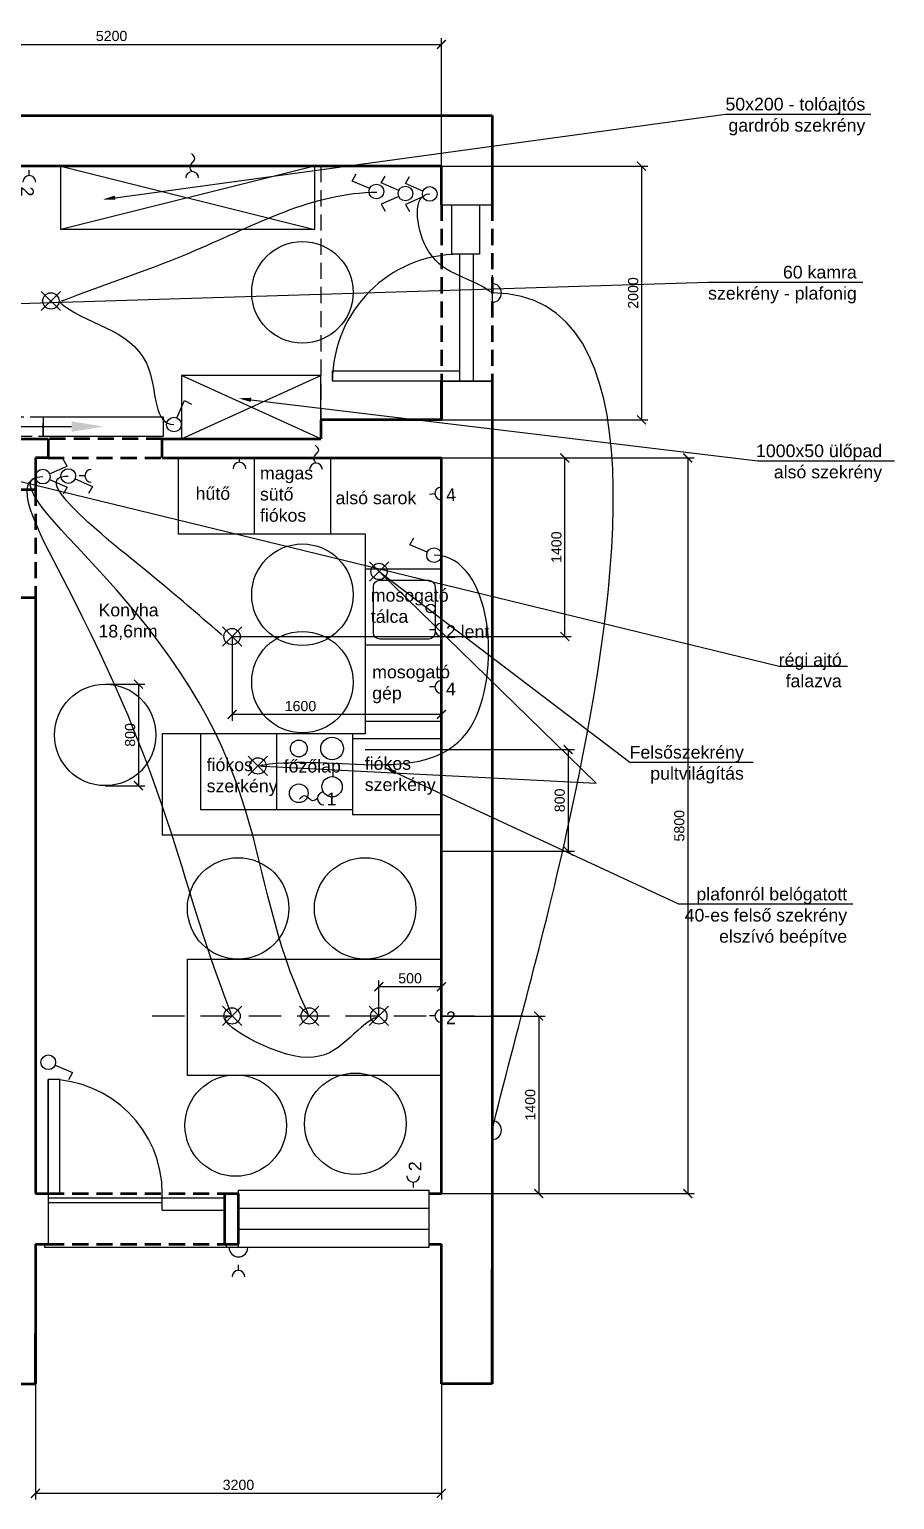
# Model space of a CAD drawing. Header units: metres. Extents: x -98677 to 89321, y -16450 to 242692.
# Drawn here: x -15091 to -8270, y 9348 to 20939 of the extents above; entities that cross this region are included whole.
import ezdxf
from ezdxf import colors
from ezdxf.entities.mleader import LeaderData, LeaderLine
from ezdxf.math import Vec2, Vec3

# ---------------------------------------------------------------- set-up
doc = ezdxf.new("R2010")
doc.units = ezdxf.units.M
doc.header["$LTSCALE"] = 0.001
doc.linetypes.add('DASHED', pattern=[19.05, 12.7, -6.35])
doc.linetypes.add('DASHEDX2', pattern=[38.1, 25.4, -12.7])
for name, color, linetype, lineweight in [('ajtók', 7, 'Continuous', 25), ('külső fal', 7, 'Continuous', 50), ('külső fal - sz', 7, 'DASHED', 50), ('szekrény', 251, 'Continuous', 25)]:
    doc.layers.add(name, color=color, linetype=linetype, lineweight=lineweight)
for name, color, linetype in [('gépészet - kapcsolók', 4, 'Continuous'), ('gépészet - villany', 6, 'Continuous'), ('Méret', 7, 'Continuous'), ('szagatott', 7, 'DASHED')]:
    doc.layers.add(name, color=color, linetype=linetype)
doc.styles.add('dada', font='arial.ttf', dxfattribs={"height": 80})
doc.styles.get("Standard").update_dxf_attribs({"font": 'arial.ttf'})
doc.dimstyles.new('big ISO-25', dxfattribs={"dimscale": 100, "dimtxt": 2.5, "dimasz": 2.5, "dimexe": 1.25, "dimexo": 0, "dimtad": 1, "dimtxsty": 'Standard', "dimcen": 2.5, "dimadec": 0, "dimazin": 0, "dimtfac": 1, "dimtmove": 0, "dimatfit": 3, "dimfxl": 1, "dimarcsym": 0})
doc.dimstyles.new('kicsi folyamatos', dxfattribs={"dimscale": 100, "dimtxt": 1, "dimasz": 0.7, "dimexe": 0.5, "dimexo": 0, "dimgap": 0.25, "dimtad": 1, "dimtxsty": 'dada', "dimblk1": 'ARCHTICK', "dimblk2": 'ARCHTICK', "dimsah": 1, "dimcen": 2.5, "dimadec": 0, "dimazin": 0, "dimtfac": 1, "dimtmove": 0, "dimatfit": 3, "dimldrblk": 'ARCHTICK', "dimfxl": 1, "dimarcsym": 0})

# ---------------------------------------------------------------- blocks, each defined once
blk = doc.blocks.new('_ArchTick')
at = {"color": 0, "linetype": 'ByBlock', "const_width": 0.15}
blk.add_lwpolyline([(-0.5, -0.5), (0.5, 0.5)], dxfattribs=at)
blk = doc.blocks.new('*D7')
at = {"layer": 'Defpoints', "color": 0, "ltscale": 10000}
for p in [(-11843, 19861), (-11843, 17861), (-10265, 17861)]:
    blk.add_point(p, dxfattribs=at)
at = {"layer": 'Méret', "color": 0, "lineweight": -2, "ltscale": 10000}
for p, q in [((-11843, 19861), (-10215, 19861)), ((-10265, 19861), (-10265, 17861)), ((-11843, 17861), (-10215, 17861))]:
    blk.add_line(p, q, dxfattribs=at)
at = {"layer": 'Méret', "color": 0, "lineweight": -2, "ltscale": 10000, "xscale": 70, "yscale": 70, "zscale": 70}
for p, rotation in [((-10265, 19861), 90), ((-10265, 17861), 270)]:
    blk.add_blockref('_ArchTick', p, dxfattribs=dict(at, rotation=rotation))
at = {"layer": 'Méret', "color": 0, "ltscale": 10000, "insert": (-10331, 18861), "char_height": 80, "attachment_point": 5, "rotation": 90, "style": 'dada'}
blk.add_mtext('2000', dxfattribs=at)
blk = doc.blocks.new('*D10')
at = {"layer": 'Defpoints', "color": 0, "ltscale": 10000}
for p in [(-15043, 10261), (-11843, 10261), (-11843, 9398)]:
    blk.add_point(p, dxfattribs=at)
at = {"layer": 'Méret', "color": 0, "lineweight": -2, "ltscale": 10000}
for p, q in [((-15043, 10261), (-15043, 9348)), ((-11843, 10261), (-11843, 9348)), ((-15043, 9398), (-11843, 9398))]:
    blk.add_line(p, q, dxfattribs=at)
at = {"layer": 'Méret', "color": 0, "lineweight": -2, "ltscale": 10000, "xscale": 70, "yscale": 70, "zscale": 70, "rotation": 180}
blk.add_blockref('_ArchTick', (-15043, 9398), dxfattribs=at)
at = {"layer": 'Méret', "color": 0, "lineweight": -2, "ltscale": 10000, "xscale": 70, "yscale": 70, "zscale": 70}
blk.add_blockref('_ArchTick', (-11843, 9398), dxfattribs=at)
at = {"layer": 'Méret', "color": 0, "ltscale": 10000, "insert": (-13443, 9464), "char_height": 80, "attachment_point": 5, "style": 'dada'}
blk.add_mtext('3200', dxfattribs=at)
blk = doc.blocks.new('*D12')
at = {"layer": 'Defpoints', "color": 0, "ltscale": 10000}
for p in [(-12443, 15261), (-11843, 14461), (-10844, 14461)]:
    blk.add_point(p, dxfattribs=at)
at = {"layer": 'Méret', "color": 0, "lineweight": -2, "ltscale": 10000}
for p, q in [((-12443, 15261), (-10794, 15261)), ((-10844, 15261), (-10844, 14461)), ((-11843, 14461), (-10794, 14461))]:
    blk.add_line(p, q, dxfattribs=at)
at = {"layer": 'Méret', "color": 0, "lineweight": -2, "ltscale": 10000, "xscale": 70, "yscale": 70, "zscale": 70}
for p, rotation in [((-10844, 15261), 90), ((-10844, 14461), 270)]:
    blk.add_blockref('_ArchTick', p, dxfattribs=dict(at, rotation=rotation))
at = {"layer": 'Méret', "color": 0, "ltscale": 10000, "insert": (-10910, 14861), "char_height": 80, "attachment_point": 5, "rotation": 90, "style": 'dada'}
blk.add_mtext('800', dxfattribs=at)
blk = doc.blocks.new('*D15')
at = {"layer": 'Defpoints', "color": 0, "ltscale": 10000}
for p in [(-11843, 17561), (-11843, 11761), (-9901, 11761)]:
    blk.add_point(p, dxfattribs=at)
at = {"layer": 'Méret', "color": 0, "lineweight": -2, "ltscale": 10000}
for p, q in [((-11843, 17561), (-9851, 17561)), ((-9901, 17561), (-9901, 11761)), ((-11843, 11761), (-9851, 11761))]:
    blk.add_line(p, q, dxfattribs=at)
at = {"layer": 'Méret', "color": 0, "lineweight": -2, "ltscale": 10000, "xscale": 70, "yscale": 70, "zscale": 70}
for p, rotation in [((-9901, 17561), 90), ((-9901, 11761), 270)]:
    blk.add_blockref('_ArchTick', p, dxfattribs=dict(at, rotation=rotation))
at = {"layer": 'Méret', "color": 0, "ltscale": 10000, "insert": (-9967, 14661), "char_height": 80, "attachment_point": 5, "rotation": 90, "style": 'dada'}
blk.add_mtext('5800', dxfattribs=at)
blk = doc.blocks.new('*D16')
at = {"layer": 'Defpoints', "color": 0, "ltscale": 10000}
for p in [(-14494, 15777), (-14494, 14977), (-14231, 14977)]:
    blk.add_point(p, dxfattribs=at)
at = {"layer": 'Méret', "color": 0, "lineweight": -2, "ltscale": 10000}
for p, q in [((-14494, 15777), (-14181, 15777)), ((-14231, 15777), (-14231, 14977)), ((-14494, 14977), (-14181, 14977))]:
    blk.add_line(p, q, dxfattribs=at)
at = {"layer": 'Méret', "color": 0, "lineweight": -2, "ltscale": 10000, "xscale": 70, "yscale": 70, "zscale": 70}
for p, rotation in [((-14231, 15777), 90), ((-14231, 14977), 270)]:
    blk.add_blockref('_ArchTick', p, dxfattribs=dict(at, rotation=rotation))
at = {"layer": 'Méret', "color": 0, "ltscale": 10000, "insert": (-14297, 15377), "char_height": 80, "attachment_point": 5, "rotation": 90, "style": 'dada'}
blk.add_mtext('800', dxfattribs=at)
blk = doc.blocks.new('*D17')
at = {"layer": 'Defpoints', "color": 0, "ltscale": 10000}
for p in [(-11843, 20821), (-17043, 19861), (-11843, 19861)]:
    blk.add_point(p, dxfattribs=at)
at = {"layer": 'Méret', "color": 0, "lineweight": -2, "ltscale": 10000}
for p, q in [((-17043, 19861), (-17043, 20871)), ((-11843, 19861), (-11843, 20871)), ((-17043, 20821), (-11843, 20821))]:
    blk.add_line(p, q, dxfattribs=at)
at = {"layer": 'Méret', "color": 0, "lineweight": -2, "ltscale": 10000, "xscale": 70, "yscale": 70, "zscale": 70, "rotation": 180}
blk.add_blockref('_ArchTick', (-17043, 20821), dxfattribs=at)
at = {"layer": 'Méret', "color": 0, "lineweight": -2, "ltscale": 10000, "xscale": 70, "yscale": 70, "zscale": 70}
blk.add_blockref('_ArchTick', (-11843, 20821), dxfattribs=at)
at = {"layer": 'Méret', "color": 0, "ltscale": 10000, "insert": (-14443, 20887), "char_height": 80, "attachment_point": 5, "style": 'dada'}
blk.add_mtext('5200', dxfattribs=at)
blk = doc.blocks.new('*D22')
at = {"layer": 'ajtók', "color": 0, "lineweight": -2, "ltscale": 10000}
blk.add_line((-15213, 17808), (-14758, 17808), dxfattribs=at)
at = {"layer": 'ajtók', "color": 0, "ltscale": 10000}
for points in [[(-15213, 17850), (-15213, 17767), (-15463, 17808)], [(-14758, 17767), (-14758, 17850), (-14508, 17808)]]:
    blk.add_solid(points, dxfattribs=at)
at = {"layer": 'Defpoints', "color": 0, "ltscale": 10000}
for p in [(-15463, 17829), (-14508, 17808), (-14508, 17808)]:
    blk.add_point(p, dxfattribs=at)
blk = doc.blocks.new('*D53')
at = {"layer": 'Defpoints', "color": 0, "ltscale": 10000}
for p in [(-11843, 13161), (-11843, 11761), (-11076, 11761)]:
    blk.add_point(p, dxfattribs=at)
at = {"layer": 'gépészet - villany', "color": 0, "lineweight": -2, "ltscale": 10000}
for p, q in [((-11843, 13161), (-11026, 13161)), ((-11076, 13161), (-11076, 11761)), ((-11843, 11761), (-11026, 11761))]:
    blk.add_line(p, q, dxfattribs=at)
at = {"layer": 'gépészet - villany', "color": 0, "lineweight": -2, "ltscale": 10000, "xscale": 70, "yscale": 70, "zscale": 70}
for p, rotation in [((-11076, 13161), 90), ((-11076, 11761), 270)]:
    blk.add_blockref('_ArchTick', p, dxfattribs=dict(at, rotation=rotation))
at = {"layer": 'gépészet - villany', "color": 0, "ltscale": 10000, "insert": (-11142, 12461), "char_height": 80, "attachment_point": 5, "rotation": 90, "style": 'dada'}
blk.add_mtext('1400', dxfattribs=at)
blk = doc.blocks.new('Csillar')
at = {"layer": 'gépészet - villany', "ltscale": 10000}
for p, q in [((-76, 76), (76, -76)), ((-76, -76), (76, 76))]:
    blk.add_line(p, q, dxfattribs=at)
blk.add_circle((0, 0), 64.4, dxfattribs=at)
blk = doc.blocks.new('*D56')
at = {"layer": 'Defpoints', "color": 0, "ltscale": 10000}
for p in [(-11843, 17561), (-10870, 17561), (-13493, 16153)]:
    blk.add_point(p, dxfattribs=at)
at = {"layer": 'gépészet - villany', "color": 0, "lineweight": -2, "ltscale": 10000}
for p, q in [((-11843, 17561), (-10820, 17561)), ((-10870, 16153), (-10870, 17561)), ((-13493, 16153), (-10820, 16153))]:
    blk.add_line(p, q, dxfattribs=at)
at = {"layer": 'gépészet - villany', "color": 0, "lineweight": -2, "ltscale": 10000, "xscale": 70, "yscale": 70, "zscale": 70}
for p, rotation in [((-10870, 17561), 90), ((-10870, 16153), 270)]:
    blk.add_blockref('_ArchTick', p, dxfattribs=dict(at, rotation=rotation))
at = {"layer": 'gépészet - villany', "color": 0, "ltscale": 10000, "insert": (-10936, 16857), "char_height": 80, "attachment_point": 5, "rotation": 90, "style": 'dada'}
blk.add_mtext('1400', dxfattribs=at)
blk = doc.blocks.new('*D57')
at = {"layer": 'Defpoints', "color": 0, "ltscale": 10000}
for p in [(-11843, 17561), (-13493, 16153), (-13493, 15538)]:
    blk.add_point(p, dxfattribs=at)
at = {"layer": 'gépészet - villany', "color": 0, "lineweight": -2, "ltscale": 10000}
for p, q in [((-11843, 17561), (-11843, 15488)), ((-13493, 16153), (-13493, 15488)), ((-11843, 15538), (-13493, 15538))]:
    blk.add_line(p, q, dxfattribs=at)
at = {"layer": 'gépészet - villany', "color": 0, "lineweight": -2, "ltscale": 10000, "xscale": 70, "yscale": 70, "zscale": 70, "rotation": 180}
blk.add_blockref('_ArchTick', (-13493, 15538), dxfattribs=at)
at = {"layer": 'gépészet - villany', "color": 0, "lineweight": -2, "ltscale": 10000, "xscale": 70, "yscale": 70, "zscale": 70}
blk.add_blockref('_ArchTick', (-11843, 15538), dxfattribs=at)
at = {"layer": 'gépészet - villany', "color": 0, "ltscale": 10000, "insert": (-12954, 15604), "char_height": 80, "attachment_point": 5, "style": 'dada'}
blk.add_mtext('1600', dxfattribs=at)
blk = doc.blocks.new('*D61')
at = {"layer": 'Defpoints', "color": 0, "ltscale": 10000}
for p in [(-12336, 13392), (-12336, 13161), (-11843, 11761)]:
    blk.add_point(p, dxfattribs=at)
at = {"layer": 'gépészet - villany', "color": 0, "lineweight": -2, "ltscale": 10000}
for p, q in [((-12336, 13161), (-12336, 13442)), ((-11843, 13392), (-12336, 13392)), ((-11843, 11761), (-11843, 13442))]:
    blk.add_line(p, q, dxfattribs=at)
at = {"layer": 'gépészet - villany', "color": 0, "lineweight": -2, "ltscale": 10000, "xscale": 70, "yscale": 70, "zscale": 70, "rotation": 180}
blk.add_blockref('_ArchTick', (-12336, 13392), dxfattribs=at)
at = {"layer": 'gépészet - villany', "color": 0, "lineweight": -2, "ltscale": 10000, "xscale": 70, "yscale": 70, "zscale": 70}
blk.add_blockref('_ArchTick', (-11843, 13392), dxfattribs=at)
at = {"layer": 'gépészet - villany', "color": 0, "ltscale": 10000, "insert": (-12090, 13458), "char_height": 80, "attachment_point": 5, "style": 'dada'}
blk.add_mtext('500', dxfattribs=at)
blk = doc.blocks.new('Fali lámpa')
at = {"layer": 'gépészet - villany', "ltscale": 10000}
blk.add_line((-139, 0), (139, 0), dxfattribs=at)
blk.add_arc((0, 0), 73.7, 0, 180, dxfattribs=at)
blk = doc.blocks.new('Villany - kapcsoló 2 sarkú')
at = {"layer": 'gépészet - kapcsolók', "ltscale": 10000}
for p, q in [((-249, 84), (-218, 139)), ((-111, 24), (-249, 84)), ((-111, -22), (-249, -82)), ((-249, -82), (-218, -137))]:
    blk.add_line(p, q, dxfattribs=at)
blk.add_circle((-58, 1), 57.8, dxfattribs=at)
blk = doc.blocks.new('Villany - kapcsoló')
at = {"layer": 'gépészet - kapcsolók', "ltscale": 10000}
for p, q in [((-249, 84), (-218, 140)), ((-111, 25), (-249, 84))]:
    blk.add_line(p, q, dxfattribs=at)
blk.add_circle((-58, 2), 57.8, dxfattribs=at)
blk = doc.blocks.new('Villany - konector')
at = {"layer": 'gépészet - kapcsolók', "ltscale": 10000}
blk.add_line((-51, 0), (-94, 0), dxfattribs=at)
blk.add_arc((0, 0), 50.5, 90, 270, dxfattribs=at)
at = {"layer": 'gépészet - villany', "ltscale": 10000, "style": 'dada'}
blk.add_attdef('DARAB', (36, -65), '', height=100, dxfattribs=at)
blk = doc.blocks.new('Villany - konector lengő')
at = {"layer": 'gépészet - kapcsolók', "ltscale": 10000}
blk.add_arc((0, 0), 50.5, 90, 270, dxfattribs=at)
blk.add_spline([(-51, 0), (-89, -18), (-153, 21), (-192, -6)], degree=3, dxfattribs=at)
at = {"layer": 'gépészet - villany', "ltscale": 10000, "style": 'dada'}
blk.add_attdef('DARAB', (21, -55), '', height=100, dxfattribs=at)

msp = doc.modelspace()

# ---------------------------------------------------------------- linework, layer by layer
at = {"layer": 'ajtók'}
for p, q in [((-11843.107, 19556.441), (-11443.107, 19556.441)), ((-11843.107, 19556.441), (-11443.107, 19556.441)), ((-11760.685, 19166.441), (-11760.685, 19556.441)), ((-11542.045, 19556.441), (-11542.045, 19166.441)), ((-11542.045, 19166.441), (-11760.685, 19166.441)), ((-11701.588, 18166.441), (-12701.588, 18166.441)), ((-11843.107, 18166.441), (-11443.107, 18166.441)), ((-11443.107, 18166.441), (-11843.107, 18166.441)), ((-14943.107, 11761.441), (-14943.107, 12661.441)), ((-14943.107, 11761.441), (-14943.107, 11361.441)), ((-14043.107, 11724.28), (-14943.107, 11724.28)), ((-14043.107, 11629.744), (-14043.107, 11761.441)), ((-14043.107, 11691.776), (-14043.107, 11761.441)), ((-13553.107, 11725.99), (-14043.107, 11725.99)), ((-13553.107, 11660.877), (-13553.107, 11725.99)), ((-11943.107, 11761.441), (-11943.107, 11361.441)), ((-14943.107, 11691.776), (-14043.107, 11691.776)), ((-14043.107, 11629.744), (-13553.107, 11629.744)), ((-14970.149, 11335.948), (-14970.149, 11361.441)), ((-13535.86, 11335.948), (-13535.86, 11361.441)), ((-13535.86, 11335.948), (-14970.149, 11335.948))]:
    msp.add_line(p, q, dxfattribs=at)
for points in [[(-11701.588, 18166.441), (-11590.576, 18166.441), (-11590.576, 19166.441), (-11701.588, 19166.441)], [(-11701.588, 18166.441), (-12701.588, 18166.441), (-12701.588, 18247.877), (-11701.588, 18247.877)], [(-14943.107, 11761.441), (-14850.722, 11761.441), (-14850.722, 12661.441), (-14943.107, 12661.441)], [(-13443.107, 11786.762), (-11943.107, 11786.762), (-11943.107, 11335.549), (-13443.107, 11335.549)], [(-13443.107, 11645.07), (-11943.107, 11645.07), (-11943.107, 11478.947), (-13443.107, 11478.947)]]:
    msp.add_lwpolyline(points, close=True, dxfattribs=at)
at = {"layer": 'ajtók', "linetype": 'DASHED', "ltscale": 8000}
msp.add_lwpolyline([(-15932.979, 17733.196), (-14982.979, 17733.196), (-14982.979, 17883.196), (-15932.979, 17883.196)], close=True, dxfattribs=at)
at = {"layer": 'ajtók', "ltscale": 10000}
msp.add_lwpolyline([(-14982.979, 17733.196), (-14032.979, 17733.196), (-14032.979, 17883.196), (-14982.979, 17883.196)], close=True, dxfattribs=at)
at = {"layer": 'ajtók'}
for centre, radius, start, end in [((-11701.588, 18166.441), 1000, 90, 180), ((-14943.107, 11761.441), 900, 0, 90)]:
    msp.add_arc(centre, radius, start, end, dxfattribs=at)
at = {"layer": 'gépészet - villany', "linetype": 'DASHEDX2', "ltscale": 10000}
msp.add_line((-14121.887, 13161.441), (-11113.868, 13161.441), dxfattribs=at)
at = {"layer": 'külső fal'}
for p, q in [((-15309.966, 20261.441), (-11443.107, 20261.441)), ((-11843.107, 20261.441), (-11443.107, 20261.441)), ((-11443.107, 20261.441), (-11443.107, 19556.441)), ((-11843.107, 19861.441), (-15309.966, 19861.441)), ((-11843.107, 19556.441), (-11843.107, 19861.441)), ((-11843.107, 17861.441), (-11843.107, 18166.441)), ((-11843.107, 18166.441), (-11843.107, 17861.441)), ((-11443.107, 18166.441), (-11443.107, 11561.441)), ((-11843.107, 17861.441), (-12793.107, 17861.441)), ((-17043.107, 17711.441), (-14943.107, 17711.441)), ((-14943.107, 17711.441), (-14943.107, 17561.441)), ((-14043.107, 17561.441), (-14043.107, 17711.441)), ((-14043.107, 17561.441), (-14043.107, 17711.441)), ((-14943.107, 17561.441), (-15043.107, 17561.441)), ((-11843.107, 11761.441), (-11843.107, 17561.441)), ((-15043.107, 11761.441), (-14943.107, 11761.441)), ((-13553.107, 11761.441), (-13553.107, 11361.441)), ((-13553.107, 11761.441), (-13443.107, 11761.441)), ((-13443.107, 11361.441), (-13443.107, 11761.441)), ((-11943.107, 11761.441), (-11843.107, 11761.441)), ((-11443.107, 11561.441), (-11443.107, 11561.441)), ((-11443.107, 11561.441), (-11443.107, 11561.441)), ((-11443.107, 11561.441), (-11443.107, 11161.441)), ((-11443.107, 11561.441), (-11443.107, 11161.441)), ((-15043.107, 11361.441), (-15043.107, 10661.441)), ((-15043.107, 11361.441), (-14943.107, 11361.441)), ((-13553.107, 11361.441), (-13443.107, 11361.441)), ((-11943.107, 11361.441), (-11843.107, 11361.441)), ((-11843.107, 10261.441), (-11843.107, 11361.441)), ((-15043.107, 11161.441), (-15043.107, 10661.441)), ((-11843.107, 10261.441), (-11843.107, 11161.441)), ((-11443.107, 10261.441), (-11443.107, 11161.441)), ((-11443.107, 11161.441), (-11443.107, 10261.441)), ((-15043.107, 10261.441), (-15043.107, 10661.441)), ((-15043.107, 10661.441), (-15043.107, 10261.441)), ((-16393.107, 10261.441), (-15043.107, 10261.441)), ((-11443.107, 10261.441), (-11843.107, 10261.441)), ((-11443.107, 10261.441), (-11843.107, 10261.441))]:
    msp.add_line(p, q, dxfattribs=at)
at = {"layer": 'külső fal', "linetype": 'DASHED', "ltscale": 10000}
for p, q in [((-11843.107, 19556.441), (-11843.107, 18166.441)), ((-11443.107, 19556.441), (-11443.107, 18166.441)), ((-14943.107, 11761.441), (-13553.107, 11761.441)), ((-14943.107, 11361.441), (-13553.107, 11361.441))]:
    msp.add_line(p, q, dxfattribs=at)
at = {"layer": 'külső fal', "ltscale": 10000}
for p, q in [((-12793.107, 17861.441), (-12793.107, 17711.441)), ((-14043.107, 17711.441), (-12793.107, 17711.441)), ((-15043.107, 17561.441), (-15043.107, 17311.441)), ((-14043.107, 17561.441), (-11843.107, 17561.441)), ((-15443.107, 17311.441), (-15043.107, 17311.441)), ((-15443.107, 16461.441), (-15043.107, 16461.441)), ((-15043.107, 16461.441), (-15043.107, 11761.441))]:
    msp.add_line(p, q, dxfattribs=at)
at = {"layer": 'külső fal - sz', "ltscale": 10000}
for p, q in [((-14043.107, 17711.441), (-14943.107, 17711.441)), ((-14943.107, 17561.441), (-14043.107, 17561.441)), ((-15043.107, 17311.441), (-15043.107, 16461.441))]:
    msp.add_line(p, q, dxfattribs=at)
at = {"layer": 'Méret', "ltscale": 10000}
msp.add_line((-11843.107, 17561.441), (-11843.107, 15011.441), dxfattribs=at)
at = {"layer": 'szagatott', "ltscale": 10000}
msp.add_line((-12793.107, 19861.441), (-12793.107, 17711.441), dxfattribs=at)
at = {"layer": 'szekrény', "ltscale": 10000}
for p, q in [((-14843.107, 19361.441), (-14843.107, 19861.441)), ((-14843.107, 19861.441), (-12843.107, 19361.441)), ((-12843.107, 19861.441), (-14843.107, 19361.441)), ((-12843.107, 19861.441), (-12843.107, 19361.441)), ((-12843.107, 19361.441), (-14843.107, 19361.441)), ((-13893.107, 18211.441), (-13893.107, 17711.441)), ((-12793.107, 18211.441), (-13893.107, 18211.441)), ((-12793.107, 17711.441), (-13893.107, 18211.441)), ((-13893.107, 17711.441), (-12793.107, 18211.441)), ((-12793.107, 17711.441), (-12793.107, 18211.441)), ((-13893.107, 17711.441), (-12793.107, 17711.441)), ((-13918.107, 17561.441), (-13918.107, 16961.441)), ((-13318.107, 17561.441), (-13318.107, 16961.441)), ((-12718.107, 17561.441), (-12718.107, 16961.441)), ((-13918.107, 16961.441), (-12443.107, 16961.441)), ((-12443.107, 16961.441), (-12443.107, 15386.441)), ((-12443.107, 16686.441), (-11843.107, 16686.441)), ((-12443.107, 16086.441), (-11843.107, 16086.441)), ((-12443.107, 15486.441), (-11843.107, 15486.441)), ((-12443.107, 15386.441), (-14043.107, 15386.441)), ((-14043.107, 15386.441), (-14043.107, 14586.441)), ((-13743.107, 15386.441), (-13743.107, 14786.441)), ((-13143.107, 15386.441), (-13143.107, 14786.441)), ((-12543.107, 15386.441), (-12543.107, 14746.41)), ((-11843.107, 15346.41), (-12543.107, 15346.41)), ((-12543.107, 14786.441), (-13743.107, 14786.441)), ((-11843.107, 14746.41), (-12543.107, 14746.41)), ((-11843.107, 14586.441), (-14043.107, 14586.441))]:
    msp.add_line(p, q, dxfattribs=at)
msp.add_lwpolyline([(-11942.623, 16133.184), (-12328.675, 16133.184, -0.414213562), (-12378.675, 16183.184), (-12378.675, 16546.185, -0.414213562), (-12328.675, 16596.185), (-11942.623, 16596.185, -0.414213562), (-11892.623, 16546.185), (-11892.623, 16183.184, -0.414213562)], format="xyb", close=True, dxfattribs=at)
msp.add_lwpolyline([(-11843.107, 12693.213), (-13845.437, 12693.213), (-13845.437, 13609.129), (-11843.107, 13609.129)], close=True, dxfattribs=at)
for centre, radius in [((-12938.703, 18866.433), 400), ((-12938.703, 16482.299), 400), ((-12938.703, 15793.136), 400), ((-14493.555, 15377.009), 400), ((-12967.082, 15269.794), 66.125), ((-12704.998, 15269.794), 89.122), ((-12967.082, 14916.866), 73.643), ((-12704.998, 14968.223), 80.141), ((-13445.437, 14009.129), 400), ((-12444.272, 14009.129), 400), ((-13464.361, 12297.4), 400), ((-12521.178, 12311.307), 400)]:
    msp.add_circle(centre, radius, dxfattribs=at)
at = {"layer": 'szekrény', "linetype": 'ByBlock', "ltscale": 10000}
msp.add_circle((-11926.795, 16373.547), 35.161, dxfattribs=at)

# ---------------------------------------------------------------- block references
at = {"layer": 'gépészet - kapcsolók', "ltscale": 10000}
for name, p, rotation in [('Villany - konector lengő', (-13807.784, 19768.286), 270), ('Villany - kapcsoló', (-13953.254, 17765.838), 270), ('Villany - konector lengő', (-12831.446, 17469.212), 270), ('Villany - kapcsoló 2 sarkú', (-15043.107, 17414.346), 180), ('Villany - konector', (-13434.965, 17476.175), 270), ('Villany - kapcsoló', (-14842.358, 17419.747), 180), ('Villany - kapcsoló', (-14999.856, 12798.371), 180)]:
    msp.add_blockref(name, p, dxfattribs=dict(at, rotation=rotation))
for p, rotation, values in [((-15091.683, 19736.096), 270, {'DARAB': '2'}), ((-11843.107, 17280.133), 4, {'DARAB': '4'}), ((-12065.324, 11901.803), 90, {'DARAB': '2'})]:
    msp.add_blockref('Villany - konector', p, dxfattribs=dict(at, rotation=rotation)).add_auto_attribs(values)
for name, p in [('Villany - kapcsoló', (-12297.332, 19659.445)), ('Villany - kapcsoló 2 sarkú', (-12068.447, 19644.448)), ('Villany - kapcsoló 2 sarkú', (-11877.319, 19641.171)), ('Villany - konector', (-14603.354, 17419.775)), ('Villany - kapcsoló', (-11843.107, 16792.099))]:
    msp.add_blockref(name, p, dxfattribs=at)
for name, p, values in [('Villany - konector', (-11843.107, 16206.057), {'DARAB': '2 lent'}), ('Villany - konector', (-11843.107, 15755.295), {'DARAB': '4'}), ('Villany - konector lengő', (-12769.335, 14875.957), {'DARAB': '1'}), ('Villany - konector', (-11843.107, 13161.441), {'DARAB': '2'})]:
    msp.add_blockref(name, p, dxfattribs=at).add_auto_attribs(values)
at = {"layer": 'gépészet - villany', "ltscale": 10000}
for p in [(-12334.55, 16665.639), (-13493.196, 16152.544), (-13289.179, 15132.551), (-13493.196, 13161.441), (-12885.128, 13161.441), (-12336.346, 13161.441)]:
    msp.add_blockref('Csillar', p, dxfattribs=at)
at = {"layer": 'gépészet - villany', "ltscale": 10000, "rotation": 270}
msp.add_blockref('Villany - konector', (-13442.9, 11104.442), dxfattribs=at)
at = {"layer": 'külső fal', "ltscale": 10000}
for p, rotation in [((-11443.107, 18861.441), 270), ((-11443.107, 12261.441), 270), ((-13443.107, 11335.549), 180)]:
    msp.add_blockref('Fali lámpa', p, dxfattribs=dict(at, rotation=rotation))
msp.add_blockref('Csillar', (-14921.748, 18798.073), dxfattribs=at)

# ---------------------------------------------------------------- texts
at = {"ltscale": 10000, "insert": (-14546.34, 16411.953), "char_height": 100, "width": 965.96606, "attachment_point": 1, "style": 'dada'}
msp.add_mtext('Konyha\\P18,6nm', dxfattribs=at)
at = {"layer": 'szekrény', "ltscale": 10000, "char_height": 100, "attachment_point": 1, "style": 'dada'}
for s, insert, width in [('magas\\Psütő\\Pfiókos', (-13273.453, 17491.475), 501.20851), ('hűtő', (-13780.25, 17330.765), 416.73516), ('alsó sarok', (-12677.614, 17295.717), 692.68142), ('mosogató\\Ptálca', (-12399.415, 16527.552), 468.54548), ('mosogató\\Pgép', (-12388.433, 15923.568), 494.16906), ('fiókos szerkény', (-13693.583, 15191.752), 483.18753), ('főzőlap', (-13085.938, 15180.771), 497.82957), ('fiókos szerkény', (-12446.873, 15201.985), 483.18753)]:
    msp.add_mtext(s, dxfattribs=dict(at, insert=insert, width=width))

# ---------------------------------------------------------------- dimensions: what is measured, and where the dimension line sits
at = {"layer": 'ajtók', "ltscale": 10000}
dim = msp.add_linear_dim(base=(-14507.979, 17808.196), p1=(-15462.912, 17829.029), p2=(-14507.979, 17808.196), text=' ', dimstyle='big ISO-25', override={"dimse1": 1, "dimse2": 1, "dimsd1": 0, "dimtofl": 1}, dxfattribs=at)
dim.commit()
dim.dimension.update_dxf_attribs({"geometry": '*D22', "text_midpoint": (-13677.573, 18020.935)})
at = {"layer": 'gépészet - villany', "ltscale": 10000}
dim = msp.add_linear_dim(base=(-13493.196, 15537.841), p1=(-11843.107, 17561.441), p2=(-13493.196, 16152.544), text='1600', dimstyle='kicsi folyamatos', dxfattribs=at)
dim.commit()
dim.dimension.update_dxf_attribs({"geometry": '*D57', "text_midpoint": (-12953.586, 15537.841), "dimtype": 160})
dim = msp.add_linear_dim(base=(-10870.432, 17561.441), p1=(-13493.196, 16152.544), p2=(-11843.107, 17561.441), angle=90, text='1400', dimstyle='kicsi folyamatos', dxfattribs=at)
dim.commit()
dim.dimension.update_dxf_attribs({"geometry": '*D56', "text_midpoint": (-10936.278, 16856.992)})
dim = msp.add_linear_dim(base=(-12336.346, 13392.123), p1=(-11843.107, 11761.441), p2=(-12336.346, 13161.441), text='500', dimstyle='kicsi folyamatos', dxfattribs=at)
dim.commit()
dim.dimension.update_dxf_attribs({"geometry": '*D61', "text_midpoint": (-12089.726, 13457.969)})
dim = msp.add_linear_dim(base=(-11075.967, 11761.441), p1=(-11843.107, 13161.441), p2=(-11843.107, 11761.441), angle=90, dimstyle='kicsi folyamatos', dxfattribs=at)
dim.commit()
dim.dimension.update_dxf_attribs({"geometry": '*D53', "text_midpoint": (-11141.813, 12461.441)})
at = {"layer": 'Méret', "ltscale": 10000}
for base, p1, p2, picture, middle in [((-11843.107, 20820.938), (-17043.107, 19861.441), (-11843.107, 19861.441), '*D17', (-14443.107, 20886.783)), ((-11843.107, 9398.476), (-15043.107, 10261.441), (-11843.107, 10261.441), '*D10', (-13443.107, 9464.349))]:
    dim = msp.add_linear_dim(base=base, p1=p1, p2=p2, dimstyle='kicsi folyamatos', override={"dimblk1": 'ArchTick', "dimblk2": 'ArchTick'}, dxfattribs=at)
    dim.commit()
    dim.dimension.update_dxf_attribs({"geometry": picture, "text_midpoint": middle})
for base, p1, p2, picture, middle in [((-10265.46, 17861.441), (-11843.107, 19861.441), (-11843.107, 17861.441), '*D7', (-10331.306, 18861.441)), ((-9901.024, 11761.441), (-11843.107, 17561.441), (-11843.107, 11761.441), '*D15', (-9966.87, 14661.441)), ((-10843.999, 14461.441), (-12443.107, 15261.441), (-11843.107, 14461.441), '*D12', (-10909.845, 14861.441))]:
    dim = msp.add_linear_dim(base=base, p1=p1, p2=p2, angle=90, dimstyle='kicsi folyamatos', override={"dimblk1": 'ArchTick', "dimblk2": 'ArchTick'}, dxfattribs=at)
    dim.commit()
    dim.dimension.update_dxf_attribs({"geometry": picture, "text_midpoint": middle})
dim = msp.add_linear_dim(base=(-14231.496, 14977.009), p1=(-14493.555, 15777.009), p2=(-14493.555, 14977.009), angle=90, dimstyle='kicsi folyamatos', override={"dimblk1": 'ArchTick', "dimblk2": 'ArchTick'}, dxfattribs=at)
dim.commit()
dim.dimension.update_dxf_attribs({"geometry": '*D16', "text_midpoint": (-14231.496, 15377.009), "dimtype": 160})

# ---------------------------------------------------------------- leaders
at = {"layer": 'gépészet - kapcsolók', "color": 1, "ltscale": 10000}
ml = msp.add_multileader_mtext('Standard', dxfattribs=at)
ml.set_content('')
ml.set_leader_properties()
ml.build(insert=Vec2(0, 0))
ml.multileader.update_dxf_attribs({"leader_type": 2, "has_dogleg": 0, "text_left_attachment_type": 6, "text_right_attachment_type": 6, "arrow_head_size": 40})
ctx = ml.context
ctx.base_point, ctx.char_height, ctx.arrow_head_size, ctx.plane_origin = Vec3(-12350.718, 19655.853), 2, 40, Vec3(-14857.779, 18790.61)
ctx.left_attachment, ctx.right_attachment = 6, 6
notes = []
notes.append((ctx, [(0, (1, 1, 0), (-12358.718, 19655.853), (1, 0), 8, [(0, [(-14857.779, 18790.61), (-13780.788, 19198.053)], 256, [])])]))
ctx.mtext, ml.multileader.dxf.content_type = None, 0
at = {"layer": 'gépészet - kapcsolók', "ltscale": 10000}
ml = msp.add_multileader_mtext('Standard', dxfattribs=at)
ml.set_content('')
ml.set_leader_properties()
ml.build(insert=Vec2(0, 0))
ml.multileader.update_dxf_attribs({"leader_type": 2, "has_dogleg": 0, "text_left_attachment_type": 6, "text_right_attachment_type": 6, "arrow_head_size": 40})
ctx = ml.context
ctx.base_point, ctx.char_height, ctx.arrow_head_size, ctx.plane_origin = Vec3(-11935.116, 19642.177), 2, 40, Vec3(-11443.107, 18861.441)
ctx.left_attachment, ctx.right_attachment = 6, 6
notes.append((ctx, [(0, (1, 1, 0), (-11943.116, 19642.177), (1, 0), 8, [(0, [(-11443.107, 18861.441), (-11963.731, 19223.588)], 256, [])])]))
ctx.mtext, ml.multileader.dxf.content_type = None, 0
at = {"layer": 'gépészet - kapcsolók', "color": 1, "ltscale": 10000}
ml = msp.add_multileader_mtext('Standard', dxfattribs=at)
ml.set_content('')
ml.set_leader_properties()
ml.build(insert=Vec2(0, 0))
ml.multileader.update_dxf_attribs({"leader_type": 2, "has_dogleg": 0, "text_left_attachment_type": 6, "text_right_attachment_type": 6, "arrow_head_size": 40})
ctx = ml.context
ctx.base_point, ctx.char_height, ctx.arrow_head_size, ctx.plane_origin = Vec3(-13951.577, 17823.619), 2, 40, Vec3(-14857.779, 18790.61)
ctx.left_attachment, ctx.right_attachment = 6, 6
notes.append((ctx, [(0, (1, 1, 0), (-13959.577, 17823.619), (1, 0), 8, [(0, [(-14857.779, 18790.61), (-14146.048, 18252.562)], 256, [])])]))
ctx.mtext, ml.multileader.dxf.content_type = None, 0
at = {"layer": 'gépészet - kapcsolók', "ltscale": 10000}
ml = msp.add_multileader_mtext('Standard', dxfattribs=at)
ml.set_content('')
ml.set_leader_properties()
ml.build(insert=Vec2(0, 0))
ml.multileader.update_dxf_attribs({"leader_type": 2, "has_dogleg": 0, "text_left_attachment_type": 6, "text_right_attachment_type": 6, "arrow_head_size": 40})
ctx = ml.context
ctx.base_point, ctx.char_height, ctx.arrow_head_size, ctx.plane_origin = Vec3(-11443.107, 18861.441), 2, 40, Vec3(-11443.107, 12261.441)
ctx.left_attachment, ctx.right_attachment = 6, 6
notes.append((ctx, [(0, (1, 1, 0), (-11435.107, 18861.441), (-1, 0), 8, [(0, [(-11443.107, 12261.441), (-10788.877, 14912.542)], 256, [])])]))
ctx.mtext, ml.multileader.dxf.content_type = None, 0
ml = msp.add_multileader_mtext('Standard', dxfattribs=at)
ml.set_content('')
ml.set_leader_properties()
ml.build(insert=Vec2(0, 0))
ml.multileader.update_dxf_attribs({"leader_type": 2, "has_dogleg": 0, "text_left_attachment_type": 6, "text_right_attachment_type": 6, "arrow_head_size": 40})
ctx = ml.context
ctx.base_point, ctx.char_height, ctx.arrow_head_size, ctx.plane_origin = Vec3(-14985.31, 17413.339), 2, 40, Vec3(-12885.128, 13161.441)
ctx.left_attachment, ctx.right_attachment = 6, 6
notes.append((ctx, [(0, (1, 1, 0), (-14993.31, 17413.339), (1, 0), 8, [(0, [(-12885.128, 13161.441), (-14532.826, 16663.422)], 256, [])])]))
ctx.mtext, ml.multileader.dxf.content_type = None, 0
ml = msp.add_multileader_mtext('Standard', dxfattribs=at)
ml.set_content('')
ml.set_leader_properties()
ml.build(insert=Vec2(0, 0))
ml.multileader.update_dxf_attribs({"leader_type": 2, "has_dogleg": 0, "text_left_attachment_type": 6, "text_right_attachment_type": 6, "arrow_head_size": 40})
ctx = ml.context
ctx.base_point, ctx.char_height, ctx.arrow_head_size, ctx.plane_origin = Vec3(-14985.31, 17413.339), 2, 40, Vec3(-13666.048, 13298.754)
ctx.left_attachment, ctx.right_attachment = 6, 6
notes.append((ctx, [(0, (1, 1, 0), (-14993.31, 17413.339), (1, 0), 8, [(0, [(-13493.196, 13161.441), (-14824.558, 16607.531)], 256, [])])]))
ctx.mtext, ml.multileader.dxf.content_type = None, 0
ml = msp.add_multileader_mtext('Standard', dxfattribs=at)
ml.set_content('')
ml.set_leader_properties()
ml.build(insert=Vec2(0, 0))
ml.multileader.update_dxf_attribs({"leader_type": 2, "has_dogleg": 0, "text_left_attachment_type": 6, "text_right_attachment_type": 6, "arrow_head_size": 40})
ctx = ml.context
ctx.base_point, ctx.char_height, ctx.arrow_head_size, ctx.plane_origin = Vec3(-14784.577, 17418.069), 2, 40, Vec3(-13557.595, 16151.976)
ctx.left_attachment, ctx.right_attachment = 6, 6
notes.append((ctx, [(0, (1, 1, 0), (-14792.577, 17418.069), (1, 0), 8, [(0, [(-13557.595, 16151.976), (-14156.563, 16659.43)], 256, [])])]))
ctx.mtext, ml.multileader.dxf.content_type = None, 0
ml = msp.add_multileader_mtext('Standard', dxfattribs=at)
ml.set_content('')
ml.set_leader_properties()
ml.build(insert=Vec2(0, 0))
ml.multileader.update_dxf_attribs({"leader_type": 2, "has_dogleg": 0, "text_left_attachment_type": 6, "text_right_attachment_type": 6, "arrow_head_size": 40})
ctx = ml.context
ctx.base_point, ctx.char_height, ctx.arrow_head_size, ctx.plane_origin = Vec3(-11900.887, 16793.777), 2, 40, Vec3(-12247.518, 14971.42)
ctx.left_attachment, ctx.right_attachment = 6, 6
notes.append((ctx, [(0, (1, 1, 0), (-11892.887, 16793.777), (-1, 0), 8, [(0, [(-13289.179, 15132.551), (-11613.649, 15436.613)], 256, [])])]))
ctx.mtext, ml.multileader.dxf.content_type = None, 0
ml = msp.add_multileader_mtext('Standard', dxfattribs=at)
ml.set_content('')
ml.set_leader_properties()
ml.build(insert=Vec2(0, 0))
ml.multileader.update_dxf_attribs({"leader_type": 2, "has_dogleg": 0, "text_left_attachment_type": 6, "text_right_attachment_type": 6, "arrow_head_size": 40})
ctx = ml.context
ctx.base_point, ctx.char_height, ctx.arrow_head_size, ctx.plane_origin = Vec3(-13493.196, 13161.441), 2, 40, Vec3(-12336.346, 13161.441)
ctx.left_attachment, ctx.right_attachment = 6, 6
notes.append((ctx, [(0, (1, 1, 0), (-13501.196, 13161.441), (1, 0), 8, [(0, [(-12336.346, 13161.441), (-12952.186, 12837.328)], 256, [])])]))
ctx.mtext, ml.multileader.dxf.content_type = None, 0
at = {"layer": 'gépészet - villany', "ltscale": 10000}
ml = msp.add_multileader_mtext('Standard', dxfattribs=at)
ml.set_content('Felsőszekrény\\Ppultvilágítás', color=256, style='dada')
ml.set_leader_properties()
ml.build(insert=Vec2(0, 0))
ml.multileader.update_dxf_attribs({"text_left_attachment_type": 6, "text_right_attachment_type": 6, "arrow_head_size": 40})
ctx = ml.context
ctx.base_point, ctx.char_height, ctx.arrow_head_size, ctx.plane_origin = Vec3(-10348.67, 15161.377), 100, 40, Vec3(-13289.179, 15132.551)
ctx.left_attachment, ctx.right_attachment, ctx.text_align_type = 6, 6, 2
notes.append((ctx, [(0, (1, 1, 0), (-10356.67, 15161.377), (1, 0), 8, [(1, [(-13289.179, 15132.551), (-10622.586, 14997.39), (-12334.55, 16665.639), (-12334.55, 16665.639)], 256, [])])]))
ctx.mtext.insert, ctx.mtext.alignment = Vec3(-9458.744, 15290.777), 3
at = {"layer": 'Méret', "ltscale": 10000}
ml = msp.add_multileader_mtext('Standard', dxfattribs=at)
ml.set_content('50x200 - tolóajtós\\Pgardrób szekrény', color=256, style='dada')
ml.set_leader_properties()
ml.build(insert=Vec2(0, 0))
ml.multileader.update_dxf_attribs({"text_left_attachment_type": 6, "text_right_attachment_type": 6, "arrow_head_size": 100})
ctx = ml.context
ctx.base_point, ctx.char_height, ctx.arrow_head_size, ctx.plane_origin = Vec3(-9594.571, 20270.854), 100, 100, Vec3(-14513.991, 19598.653)
ctx.left_attachment, ctx.right_attachment, ctx.text_align_type = 6, 6, 2
notes.append((ctx, [(0, (1, 1, 0), (-9602.571, 20270.854), (1, 0), 8, [(0, [(-14513.991, 19598.653)], 256, [])])]))
ctx.mtext.insert, ctx.mtext.alignment = Vec3(-8500.961, 20400.254), 3
ml = msp.add_multileader_mtext('Standard', dxfattribs=at)
ml.set_content('60 kamra\\Pszekrény - plafonig', color=256, style='dada')
ml.set_leader_properties()
ml.build(insert=Vec2(0, 0))
ml.multileader.update_dxf_attribs({"text_left_attachment_type": 6, "text_right_attachment_type": 6, "arrow_head_size": 100})
ctx = ml.context
ctx.base_point, ctx.char_height, ctx.arrow_head_size, ctx.plane_origin = Vec3(-9729.087, 18946.403), 100, 100, Vec3(-16683.943, 18730.673)
ctx.left_attachment, ctx.right_attachment, ctx.text_align_type = 6, 6, 2
notes.append((ctx, [(0, (1, 1, 0), (-9737.087, 18946.403), (1, 0), 8, [(0, [(-16683.943, 18730.673)], 256, [])])]))
ctx.mtext.insert, ctx.mtext.alignment = Vec3(-8568.219, 19075.803), 3
ml = msp.add_multileader_mtext('Standard', dxfattribs=at)
ml.set_content('1000x50 ülőpad\\Palsó szekrény', color=256, style='dada')
ml.set_leader_properties()
ml.build(insert=Vec2(0, 0))
ml.multileader.update_dxf_attribs({"text_left_attachment_type": 6, "text_right_attachment_type": 6, "arrow_head_size": 100})
ctx = ml.context
ctx.base_point, ctx.char_height, ctx.arrow_head_size, ctx.plane_origin = Vec3(-9339.576, 17537.593), 100, 100, Vec3(-13443.107, 18030.782)
ctx.left_attachment, ctx.right_attachment, ctx.text_align_type = 6, 6, 2
notes.append((ctx, [(0, (1, 1, 0), (-9347.576, 17537.593), (1, 0), 8, [(0, [(-13443.107, 18030.782)], 256, [])])]))
ctx.mtext.insert, ctx.mtext.alignment = Vec3(-8368.544, 17666.993), 3
ml = msp.add_multileader_mtext('Standard', dxfattribs=at)
ml.set_content('régi ajtó\\Pfalazva', color=256, style='dada')
ml.set_leader_properties()
ml.build(insert=Vec2(0, 0))
ml.multileader.update_dxf_attribs({"text_left_attachment_type": 6, "text_right_attachment_type": 6, "arrow_head_size": 100})
ctx = ml.context
ctx.base_point, ctx.char_height, ctx.arrow_head_size, ctx.plane_origin = Vec3(-9171.61, 15918.071), 100, 100, Vec3(-16259.153, 17953.034)
ctx.left_attachment, ctx.right_attachment, ctx.text_align_type = 6, 6, 2
notes.append((ctx, [(0, (1, 1, 0), (-9179.61, 15918.071), (1, 0), 8, [(0, [(-16249.96, 17639.228)], 256, [])])]))
ctx.mtext.insert, ctx.mtext.alignment = Vec3(-8686.868, 16019.708), 3
ml = msp.add_multileader_mtext('Standard', dxfattribs=at)
ml.set_content('{\\fArial|b0|i0|c0|p34;plafonról belógatott\\P 40-es felső szekrény\\Pelszívó beépítve}', color=256, style='dada')
ml.set_leader_properties()
ml.build(insert=Vec2(0, 0))
ml.multileader.update_dxf_attribs({"text_left_attachment_type": 6, "text_right_attachment_type": 6, "arrow_head_size": 100})
ctx = ml.context
ctx.base_point, ctx.char_height, ctx.arrow_head_size, ctx.plane_origin = Vec3(-9965.191, 14044.712), 100, 100, Vec3(-13254.619, 15122.613)
ctx.left_attachment, ctx.right_attachment, ctx.text_align_type = 6, 6, 2
notes.append((ctx, [(0, (1, 1, 0), (-9973.191, 14044.712), (1, 0), 8, [(0, [(-12295.228, 15122.613)], 256, [])])]))
ctx.mtext.insert, ctx.mtext.alignment = Vec3(-8644.432, 14172.474), 3
for ctx, leaders in notes:
    for number, flags, end, landing, length, lines in leaders:
        leader = LeaderData()
        leader.index, (leader.has_last_leader_line, leader.has_dogleg_vector, leader.attachment_direction) = number, flags
        leader.last_leader_point, leader.dogleg_vector, leader.dogleg_length = Vec3(end), Vec3(landing), length
        for number, points, colour, breaks in lines:
            line = LeaderLine()
            line.index, line.vertices, line.color, line.breaks = number, Vec3.list(points), colors.encode_raw_color(colour), breaks
            leader.lines.append(line)
        ctx.leaders.append(leader)

doc.saveas('drawing.dxf')
